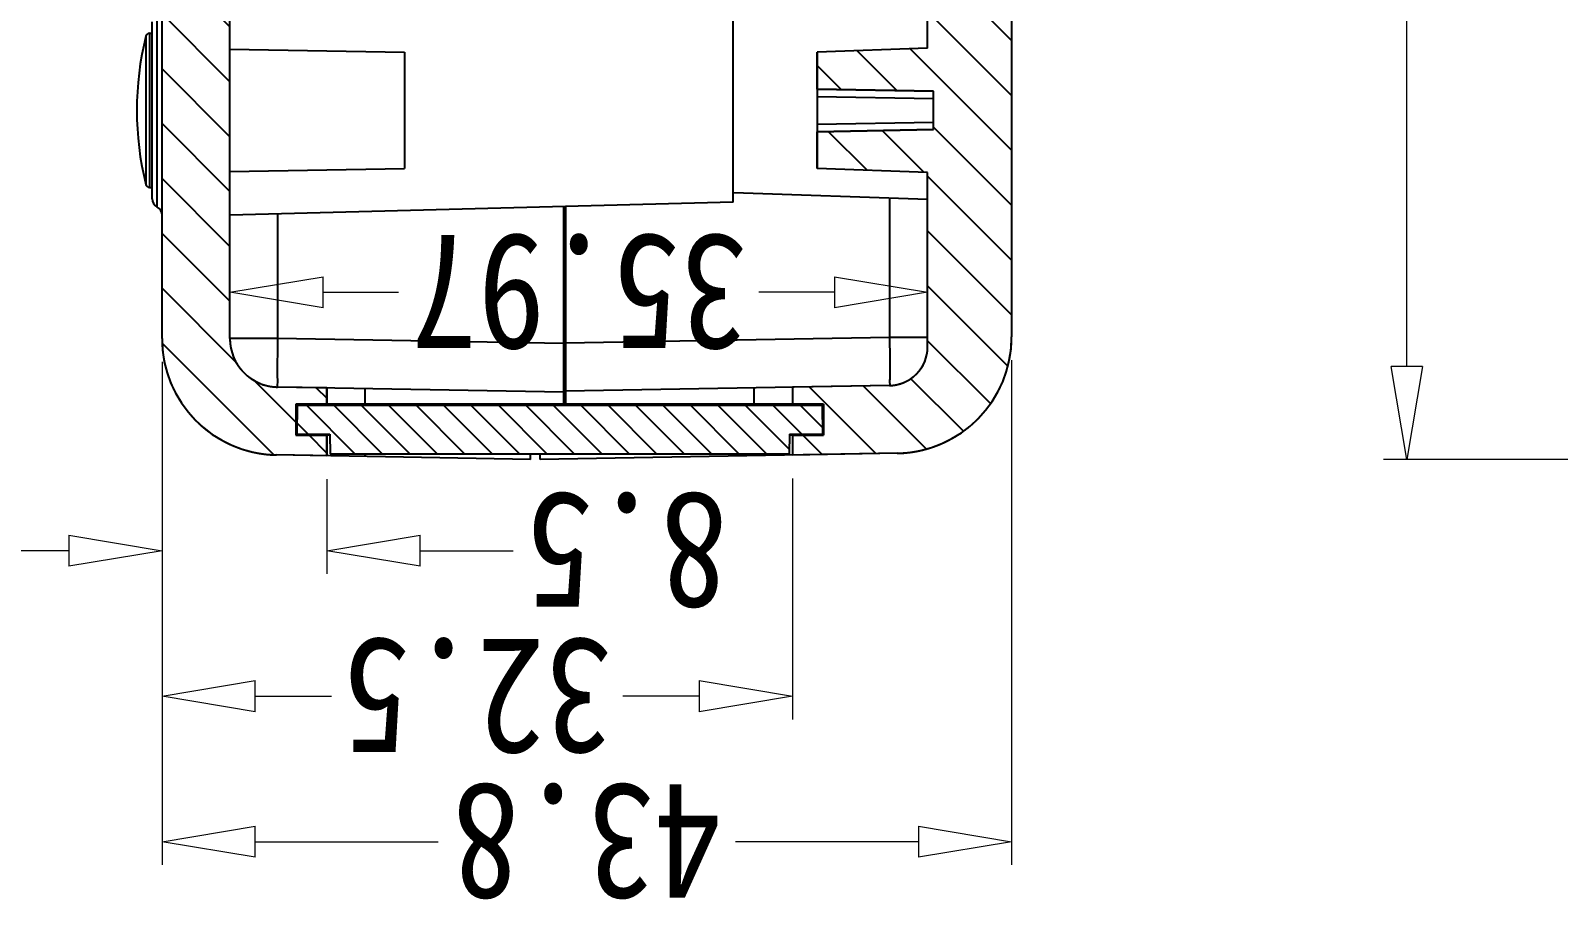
# Model space of a CAD drawing. Header units: millimetres. Extents: x 1786 to 2940, y -3417 to -1928.
# Drawn here: x 2722.2 to 2800.9, y -3320 to -3275.2 of the extents above; entities that cross this region are included whole.
import ezdxf

# ---------------------------------------------------------------- set-up
doc = ezdxf.new("R2010")
doc.units = ezdxf.units.MM
doc.layers.add('dim', color=3, linetype='Continuous', lineweight=9)
doc.styles.add('FFS', font='', dxfattribs={"width": 0.85})
doc.styles.get('FFS').set_extended_font_data('FangSong_GB2312')
doc.dimstyles.new('YanXiu', dxfattribs={"dimtxt": 2.5, "dimasz": 2.2, "dimexe": 1, "dimexo": 0.6, "dimgap": 0.66, "dimtad": 0, "dimzin": 9, "dimdsep": 46, "dimtxsty": 'FFS', "dimblk": 'CLOSEDBLANK', "dimcen": 0, "dimclrd": 256, "dimclre": 131, "dimclrt": 42, "dimazin": 2, "dimtfac": 1, "dimtofl": 0, "dimtmove": 0, "dimatfit": 3, "dimldrblk": 'CLOSEDBLANK', "dimfxl": 1, "dimlwd": 5, "dimlwe": 5, "dimarcsym": 0})

# ---------------------------------------------------------------- blocks, each defined once
blk = doc.blocks.new('_ClosedBlank')
at = {"color": 0, "linetype": 'ByBlock', "lineweight": -2}
for p, q in [((-1, 0.167), (0, 0)), ((-1, 0.167), (-1, -0.167)), ((0, 0), (-1, -0.167))]:
    blk.add_line(p, q, dxfattribs=at)
blk = doc.blocks.new('*D17')
at = {"layer": 'Defpoints', "color": 0, "transparency": 16777216}
for p in [(-50.276, 232.852), (-50.276, 230.866), (-86.247, 230.067)]:
    blk.add_point(p, dxfattribs=at)
at = {"layer": 'dim', "color": 131, "lineweight": 5, "transparency": 16777216}
for p, q in [((-86.247, 231.266), (-86.247, 234.051)), ((-50.276, 232.065), (-50.276, 234.051))]:
    blk.add_line(p, q, dxfattribs=at)
at = {"layer": 'dim', "lineweight": 5, "transparency": 16777216}
for p, q in [((-81.447, 232.852), (-77.552, 232.852)), ((-55.076, 232.852), (-58.971, 232.852))]:
    blk.add_line(p, q, dxfattribs=at)
at = {"layer": 'dim', "lineweight": 5, "transparency": 16777216, "xscale": 4.800000000000001, "yscale": 4.800000000000001, "zscale": 4.800000000000001, "rotation": 180}
blk.add_blockref('_ClosedBlank', (-86.247, 232.852), dxfattribs=at)
at = {"layer": 'dim', "lineweight": 5, "transparency": 16777216, "xscale": 4.800000000000001, "yscale": 4.800000000000001, "zscale": 4.800000000000001}
blk.add_blockref('_ClosedBlank', (-50.276, 232.852), dxfattribs=at)
at = {"layer": 'dim', "color": 42, "transparency": 16777216, "insert": (-68.262, 232.852), "char_height": 6, "attachment_point": 5, "style": 'FFS'}
blk.add_mtext('35.97', dxfattribs=at)
blk = doc.blocks.new('*D20')
at = {"layer": 'Defpoints', "color": 0, "transparency": 16777216}
for p in [(-90.576, 261.172), (-90.576, 235.152), (-46.776, 235.236)]:
    blk.add_point(p, dxfattribs=at)
at = {"layer": 'dim', "color": 131, "lineweight": 5, "transparency": 16777216}
for p, q in [((-90.576, 236.352), (-90.576, 262.371)), ((-46.776, 236.435), (-46.776, 262.371))]:
    blk.add_line(p, q, dxfattribs=at)
at = {"layer": 'dim', "lineweight": 5, "transparency": 16777216}
for p, q in [((-85.776, 261.172), (-76.34, 261.172)), ((-51.576, 261.172), (-61.012, 261.172))]:
    blk.add_line(p, q, dxfattribs=at)
at = {"layer": 'dim', "lineweight": 5, "transparency": 16777216, "xscale": 4.800000000000001, "yscale": 4.800000000000001, "zscale": 4.800000000000001, "rotation": 180}
blk.add_blockref('_ClosedBlank', (-90.576, 261.172), dxfattribs=at)
at = {"layer": 'dim', "lineweight": 5, "transparency": 16777216, "xscale": 4.800000000000001, "yscale": 4.800000000000001, "zscale": 4.800000000000001}
blk.add_blockref('_ClosedBlank', (-46.776, 261.172), dxfattribs=at)
at = {"layer": 'dim', "color": 42, "transparency": 16777216, "insert": (-68.676, 261.172), "char_height": 6, "attachment_point": 5, "style": 'FFS'}
blk.add_mtext('43.8', dxfattribs=at)
blk = doc.blocks.new('*D21')
at = {"layer": 'Defpoints', "color": 0, "transparency": 16777216}
for p in [(-79.276, 253.672), (-79.276, 241.246), (-46.776, 235.236)]:
    blk.add_point(p, dxfattribs=at)
at = {"layer": 'dim', "color": 131, "lineweight": 5, "transparency": 16777216}
for p, q in [((-79.276, 242.445), (-79.276, 254.871)), ((-46.776, 236.435), (-46.776, 254.871))]:
    blk.add_line(p, q, dxfattribs=at)
at = {"layer": 'dim', "lineweight": 5, "transparency": 16777216}
for p, q in [((-74.476, 253.672), (-70.539, 253.672)), ((-51.576, 253.672), (-55.514, 253.672))]:
    blk.add_line(p, q, dxfattribs=at)
at = {"layer": 'dim', "lineweight": 5, "transparency": 16777216, "xscale": 4.800000000000001, "yscale": 4.800000000000001, "zscale": 4.800000000000001, "rotation": 180}
blk.add_blockref('_ClosedBlank', (-79.276, 253.672), dxfattribs=at)
at = {"layer": 'dim', "lineweight": 5, "transparency": 16777216, "xscale": 4.800000000000001, "yscale": 4.800000000000001, "zscale": 4.800000000000001}
blk.add_blockref('_ClosedBlank', (-46.776, 253.672), dxfattribs=at)
at = {"layer": 'dim', "color": 42, "transparency": 16777216, "insert": (-63.026, 253.672), "char_height": 6, "attachment_point": 5, "style": 'FFS'}
blk.add_mtext('32.5', dxfattribs=at)
blk = doc.blocks.new('*D22')
at = {"layer": 'Defpoints', "color": 0, "transparency": 16777216}
for p in [(-55.276, 246.172), (-55.276, 241.281), (-46.776, 235.236)]:
    blk.add_point(p, dxfattribs=at)
at = {"layer": 'dim', "color": 131, "lineweight": 5, "transparency": 16777216}
for p, q in [((-55.276, 242.48), (-55.276, 247.371)), ((-46.776, 236.435), (-46.776, 247.371))]:
    blk.add_line(p, q, dxfattribs=at)
at = {"layer": 'dim', "lineweight": 5, "transparency": 16777216}
for p, q in [((-60.076, 246.172), (-64.876, 246.172)), ((-41.976, 246.172), (-37.176, 246.172))]:
    blk.add_line(p, q, dxfattribs=at)
at = {"layer": 'dim', "lineweight": 5, "transparency": 16777216, "xscale": 4.800000000000001, "yscale": 4.800000000000001, "zscale": 4.800000000000001}
blk.add_blockref('_ClosedBlank', (-55.276, 246.172), dxfattribs=at)
at = {"layer": 'dim', "lineweight": 5, "transparency": 16777216, "xscale": 4.800000000000001, "yscale": 4.800000000000001, "zscale": 4.800000000000001, "rotation": 180}
blk.add_blockref('_ClosedBlank', (-46.776, 246.172), dxfattribs=at)
at = {"layer": 'dim', "color": 42, "transparency": 16777216, "insert": (-70.735, 246.172), "char_height": 6, "attachment_point": 5, "style": 'FFS'}
blk.add_mtext('8.5', dxfattribs=at)
blk = doc.blocks.new('*D57')
at = {"layer": 'Defpoints', "color": 0, "transparency": 16777216}
for p in [(-126.944, 241.473), (-172.945, 31.473, 0), (-110.95, 31.473)]:
    blk.add_point(p, dxfattribs=at)
at = {"layer": 'dim', "color": 131, "lineweight": 5, "transparency": 16777216}
for p, q in [((-125.744, 241.473), (-109.751, 241.473)), ((-171.745, 31.473), (-109.751, 31.473))]:
    blk.add_line(p, q, dxfattribs=at)
at = {"layer": 'dim', "lineweight": 5, "transparency": 16777216}
for p, q in [((-110.95, 236.673), (-110.95, 142.483)), ((-110.95, 36.273), (-110.95, 130.463))]:
    blk.add_line(p, q, dxfattribs=at)
at = {"layer": 'dim', "lineweight": 5, "transparency": 16777216, "xscale": 4.800000000000001, "yscale": 4.800000000000001, "zscale": 4.800000000000001}
for p, rotation in [((-110.95, 241.473), 90), ((-110.95, 31.473), 270)]:
    blk.add_blockref('_ClosedBlank', p, dxfattribs=dict(at, rotation=rotation))
at = {"layer": 'dim', "color": 42, "transparency": 16777216, "insert": (-110.95, 136.473), "char_height": 6, "attachment_point": 5, "rotation": 90, "style": 'FFS'}
blk.add_mtext('210', dxfattribs=at)
blk = doc.blocks.new('u231')
at = {"linetype": 'Continuous'}
h = blk.add_hatch(dxfattribs=at)
h.set_pattern_fill('DEFAULT__11', color=2, scale=2, angle=135, style=0, pattern_type=0)
h.set_pattern_definition([(135, (-647.4967, -173.1769), (-1.4142136, -1.4142136), [])])
edge = h.paths.add_edge_path()
edge.add_line((-89.538, 42.098), (-89.538, 71.575))
edge.add_line((-86.247, 71.575), (-89.538, 71.575))
edge.add_line((-86.247, 63.672), (-86.247, 71.575))
edge.add_line((-86.247, 63.672), (-80.547, 63.473))
edge.add_line((-80.547, 61.573), (-80.547, 63.473))
edge.add_line((-86.547, 61.468), (-80.547, 61.573))
edge.add_line((-86.547, 59.477), (-86.547, 61.468))
edge.add_line((-86.547, 59.477), (-80.547, 59.373))
edge.add_line((-80.547, 57.473), (-80.547, 59.373))
edge.add_line((-86.247, 57.274), (-80.547, 57.473))
edge.add_line((-86.247, 54.072), (-86.247, 57.274))
edge.add_line((-86.247, 54.072), (-76.247, 53.723))
edge.add_line((-76.247, 52.223), (-76.247, 53.723))
edge.add_line((-76.247, 52.223), (-86.247, 52.223))
edge.add_line((-86.247, 46.723), (-86.247, 52.223))
edge.add_line((-76.247, 46.723), (-86.247, 46.723))
edge.add_line((-76.247, 45.223), (-76.247, 46.723))
edge.add_line((-86.247, 44.873), (-76.247, 45.223))
edge.add_line((-86.247, 41.665), (-86.247, 44.873))
edge.add_spline(control_points=[(-84.282, 39.619), (-84.433, 39.622), (-84.725, 39.661), (-85.147, 39.819), (-85.522, 40.067), (-85.834, 40.393), (-86.069, 40.781), (-86.214, 41.213), (-86.247, 41.511), (-86.247, 41.665)], knot_values=[0, 0, 0, 0, 0.142857, 0.285714, 0.428571, 0.571429, 0.714286, 0.857143, 1, 1, 1, 1], degree=3, periodic=0)
edge.add_line((-84.282, 39.619), (-67.576, 39.321))
edge.add_line((-67.576, 37.579), (-67.576, 39.321))
edge.add_line((-66.276, 37.509), (-67.576, 37.579))
edge.add_line((-66.276, 35.72), (-66.276, 37.509))
edge.add_line((-83.697, 36.031), (-66.276, 35.72))
edge.add_spline(control_points=[(-89.538, 42.098), (-89.538, 41.702), (-89.464, 40.927), (-89.137, 39.795), (-88.603, 38.753), (-87.881, 37.832), (-86.993, 37.067), (-85.972, 36.491), (-84.853, 36.128), (-84.088, 36.038), (-83.697, 36.031)], knot_values=[0, 0, 0, 0, 0.125, 0.25, 0.375, 0.5, 0.625, 0.75, 0.875, 1, 1, 1, 1], degree=3, periodic=0)
edge = h.paths.add_edge_path()
edge.add_line((-89.538, 71.575), (-89.586, 71.575))
edge.add_line((-89.586, 71.575), (-88.588, 71.575))
edge.add_line((-86.247, 71.575), (-88.588, 71.575))
edge.add_line((-86.247, 71.575), (-89.538, 71.575))
edge = h.paths.add_edge_path()
edge.add_line((-90.576, 134.542), (-90.576, 139.222))
edge.add_line((-90.576, 139.222), (-89.276, 139.973))
edge.add_spline(control_points=[(-89.276, 141.299), (-88.669, 140.979), (-88.669, 140.293), (-89.276, 139.973)], knot_values=[0, 0, 0, 0, 1, 1, 1, 1], weights=[1, 0.644444, 0.644444, 1], degree=3, periodic=0)
edge.add_line((-89.276, 141.299), (-89.276, 145.873))
edge.add_line((-89.276, 145.873), (-86.247, 147.873))
edge.add_line((-86.247, 147.873), (-86.247, 141.672))
edge.add_line((-86.247, 141.672), (-80.547, 141.473))
edge.add_line((-80.547, 141.473), (-80.547, 139.573))
edge.add_line((-86.547, 139.468), (-80.547, 139.573))
edge.add_line((-86.547, 139.468), (-86.547, 137.477))
edge.add_line((-86.547, 137.477), (-80.547, 137.373))
edge.add_line((-80.547, 137.373), (-80.547, 135.473))
edge.add_line((-86.247, 135.274), (-80.547, 135.473))
edge.add_line((-86.247, 135.274), (-86.247, 71.575))
edge.add_line((-86.247, 71.575), (-88.588, 71.575))
edge.add_line((-88.588, 134.473), (-88.588, 71.575))
edge.add_line((-90.576, 134.542), (-88.588, 134.473))
edge = h.paths.add_edge_path()
edge.add_line((-90.576, 217.723), (-90.576, 235.152))
edge.add_spline(control_points=[(-84.681, 241.151), (-88.147, 241.091), (-90.576, 238.619), (-90.576, 235.152)], knot_values=[0, 0, 0, 0, 1, 1, 1, 1], weights=[1, 0.808834, 0.808834, 1], degree=3, periodic=0)
edge.add_line((-84.681, 241.151), (-79.276, 241.246))
edge.add_line((-79.276, 240.223), (-79.276, 241.246))
edge.add_line((-79.276, 240.223), (-80.876, 240.223))
edge.add_line((-80.876, 238.623), (-80.876, 240.223))
edge.add_line((-79.276, 238.623), (-80.876, 238.623))
edge.add_line((-79.276, 237.745), (-79.276, 238.623))
edge.add_line((-84.282, 237.658), (-79.276, 237.745))
edge.add_spline(control_points=[(-84.282, 237.658), (-85.437, 237.638), (-86.247, 236.814), (-86.247, 235.658)], knot_values=[0, 0, 0, 0, 1, 1, 1, 1], weights=[1, 0.808834, 0.808834, 1], degree=3, periodic=0)
edge.add_line((-86.247, 235.658), (-86.247, 226.672))
edge.add_line((-86.247, 226.672), (-80.547, 226.473))
edge.add_line((-80.547, 226.473), (-80.547, 224.573))
edge.add_line((-86.547, 224.468), (-80.547, 224.573))
edge.add_line((-86.547, 224.468), (-86.547, 222.477))
edge.add_line((-86.547, 222.477), (-80.547, 222.373))
edge.add_line((-80.547, 222.373), (-80.547, 220.473))
edge.add_line((-86.247, 220.274), (-80.547, 220.473))
edge.add_line((-86.247, 220.274), (-86.247, 209.072))
edge.add_line((-89.276, 211.073), (-86.247, 209.072))
edge.add_line((-89.276, 211.073), (-89.276, 215.646))
edge.add_spline(control_points=[(-89.276, 216.973), (-88.669, 216.652), (-88.669, 215.966), (-89.276, 215.646)], knot_values=[0, 0, 0, 0, 1, 1, 1, 1], weights=[1, 0.644444, 0.644444, 1], degree=3, periodic=0)
edge.add_line((-89.276, 216.973), (-90.576, 217.723))
h = blk.add_hatch(dxfattribs=at)
h.set_pattern_fill('DEFAULT__8', color=2, angle=-45, style=0, pattern_type=0)
h.set_pattern_definition([(315, (-645.3753, -171.0555), (0.7071068, 0.7071068), [])])
edge = h.paths.add_edge_path()
edge.add_line((-53.726, 240.173), (-55.426, 240.173))
edge.add_line((-53.752, 238.673), (-53.726, 240.173))
edge.add_line((-53.752, 238.673), (-80.8, 238.673))
edge.add_line((-80.8, 238.673), (-80.826, 240.173))
edge.add_line((-79.126, 240.173), (-80.826, 240.173))
edge.add_line((-79.126, 240.173), (-79.109, 241.173))
edge.add_line((-55.444, 241.173), (-79.109, 241.173))
edge.add_line((-55.426, 240.173), (-55.444, 241.173))
h = blk.add_hatch(dxfattribs=at)
h.set_pattern_fill('DEFAULT__10', color=2, scale=2, angle=-45, style=0, pattern_type=0)
h.set_pattern_definition([(315, (-644.6682, -170.3484), (1.4142136, 1.4142136), [])])
edge = h.paths.add_edge_path()
edge.add_line((-66.276, 36.231), (-66.276, 37.56))
edge.add_line((-67.476, 37.624), (-66.276, 37.56))
edge.add_line((-67.476, 37.624), (-67.476, 39.277))
edge.add_line((-52.733, 39.54), (-67.476, 39.277))
edge.add_spline(control_points=[(-50.276, 42.097), (-50.276, 41.905), (-50.317, 41.534), (-50.496, 40.997), (-50.787, 40.513), (-51.176, 40.104), (-51.647, 39.791), (-52.176, 39.592), (-52.543, 39.543), (-52.733, 39.54)], knot_values=[0, 0, 0, 0, 0.142857, 0.285714, 0.428571, 0.571429, 0.714286, 0.857143, 1, 1, 1, 1], degree=3, periodic=0)
edge.add_line((-50.276, 42.097), (-50.276, 44.064))
edge.add_line((-76.226, 44.744), (-50.276, 44.064))
edge.add_line((-76.226, 44.744), (-76.226, 47.723))
edge.add_line((-76.226, 47.723), (-60.776, 47.588))
edge.add_line((-60.776, 46.7), (-60.776, 47.588))
edge.add_line((-60.776, 46.7), (-47.776, 46.473))
edge.add_line((-47.776, 45.469), (-47.776, 46.473))
edge.add_line((-47.776, 45.469), (-46.276, 45.443))
edge.add_line((-46.276, 44.919), (-46.276, 45.443))
edge.add_spline(control_points=[(-46.526, 44.486), (-46.368, 44.578), (-46.276, 44.736), (-46.276, 44.919)], knot_values=[0, 0, 0, 0, 1, 1, 1, 1], weights=[1, 0.910684, 0.910684, 1], degree=3, periodic=0)
edge.add_spline(control_points=[(-46.526, 44.486), (-46.685, 44.395), (-46.776, 44.236), (-46.776, 44.053)], knot_values=[0, 0, 0, 0, 1, 1, 1, 1], weights=[1, 0.910684, 0.910684, 1], degree=3, periodic=0)
edge.add_line((-46.776, 42.097), (-46.776, 44.053))
edge.add_spline(control_points=[(-52.672, 35.963), (-52.277, 35.97), (-51.505, 36.062), (-50.377, 36.43), (-49.35, 37.013), (-48.454, 37.785), (-47.725, 38.715), (-47.184, 39.768), (-46.851, 40.912), (-46.776, 41.696), (-46.776, 42.097)], knot_values=[0, 0, 0, 0, 0.125, 0.25, 0.375, 0.5, 0.625, 0.75, 0.875, 1, 1, 1, 1], degree=3, periodic=0)
edge.add_line((-52.672, 35.963), (-65.776, 35.729))
edge.add_line((-65.776, 35.729), (-65.776, 36.204))
edge.add_line((-66.276, 36.231), (-65.776, 36.204))
edge = h.paths.add_edge_path()
edge.add_line((-46.776, 54.892), (-46.776, 71.575))
edge.add_spline(control_points=[(-46.526, 54.459), (-46.685, 54.551), (-46.776, 54.709), (-46.776, 54.892)], knot_values=[0, 0, 0, 0, 1, 1, 1, 1], weights=[1, 0.910684, 0.910684, 1], degree=3, periodic=0)
edge.add_spline(control_points=[(-46.526, 54.459), (-46.368, 54.368), (-46.276, 54.209), (-46.276, 54.026)], knot_values=[0, 0, 0, 0, 1, 1, 1, 1], weights=[1, 0.910684, 0.910684, 1], degree=3, periodic=0)
edge.add_line((-46.276, 53.502), (-46.276, 54.026))
edge.add_line((-47.776, 53.476), (-46.276, 53.502))
edge.add_line((-47.776, 52.473), (-47.776, 53.476))
edge.add_line((-60.776, 52.246), (-47.776, 52.473))
edge.add_line((-60.776, 51.357), (-60.776, 52.246))
edge.add_line((-76.226, 51.223), (-60.776, 51.357))
edge.add_line((-76.226, 51.223), (-76.226, 54.201))
edge.add_line((-76.226, 54.201), (-50.276, 54.881))
edge.add_line((-50.276, 54.881), (-50.276, 71.575))
edge.add_line((-46.776, 71.575), (-50.276, 71.575))
edge = h.paths.add_edge_path()
edge.add_line((-46.776, 71.575), (-50.276, 71.575))
edge.add_line((-46.776, 71.575), (-50.276, 71.575))
edge = h.paths.add_edge_path()
edge.add_line((-46.776, 235.236), (-46.776, 198.686))
edge.add_line((-53.276, 198.573), (-46.776, 198.686))
edge.add_line((-53.276, 198.573), (-53.276, 171.508))
edge.add_line((-53.276, 171.508), (-51.276, 171.473))
edge.add_line((-51.276, 171.473), (-51.276, 169.973))
edge.add_line((-57.276, 169.973), (-51.276, 169.973))
edge.add_line((-57.276, 169.973), (-57.276, 164.973))
edge.add_line((-57.276, 164.973), (-51.276, 164.973))
edge.add_line((-51.276, 164.973), (-51.276, 163.823))
edge.add_spline(control_points=[(-51.276, 163.823), (-51.705, 163.823), (-52.115, 163.695), (-52.468, 163.452)], knot_values=[0, 0, 0, 0, 1, 1, 1, 1], weights=[1, 0.969892, 0.969892, 1], degree=3, periodic=0)
edge.add_line((-53.276, 163.438), (-52.468, 163.452))
edge.add_line((-53.276, 163.438), (-53.276, 159.638))
edge.add_line((-53.776, 159.638), (-53.276, 159.638))
edge.add_line((-53.776, 159.638), (-53.776, 156.473))
edge.add_line((-53.776, 156.473), (-53.276, 156.473))
edge.add_line((-53.276, 156.473), (-53.276, 146.532))
edge.add_line((-48.313, 146.446), (-53.276, 146.532))
edge.add_spline(control_points=[(-48.313, 146.446), (-48.095, 146.442), (-47.949, 146.278), (-47.971, 146.06)], knot_values=[0, 0, 0, 0, 1, 1, 1, 1], weights=[1, 0.784661, 0.784661, 1], degree=3, periodic=0)
edge.add_spline(control_points=[(-47.427, 134.266), (-48.188, 138.156), (-48.371, 142.116), (-47.971, 146.06)], knot_values=[0, 0, 0, 0, 1, 1, 1, 1], weights=[1, 0.992806, 0.992806, 1], degree=3, periodic=0)
edge.add_spline(control_points=[(-47.427, 134.266), (-47.065, 132.413), (-47.054, 130.526), (-47.396, 128.669)], knot_values=[0, 0, 0, 0, 1, 1, 1, 1], weights=[1, 0.988296, 0.988296, 1], degree=3, periodic=0)
edge.add_spline(control_points=[(-47.385, 114.009), (-48.288, 118.868), (-48.291, 123.809), (-47.396, 128.669)], knot_values=[0, 0, 0, 0, 1, 1, 1, 1], weights=[1, 0.988878, 0.988878, 1], degree=3, periodic=0)
edge.add_spline(control_points=[(-47.385, 114.009), (-47.047, 112.192), (-47.048, 110.344), (-47.386, 108.527)], knot_values=[0, 0, 0, 0, 1, 1, 1, 1], weights=[1, 0.988772, 0.988772, 1], degree=3, periodic=0)
edge.add_spline(control_points=[(-47.939, 97.973), (-48.219, 101.505), (-48.034, 105.043), (-47.386, 108.527)], knot_values=[0, 0, 0, 0, 1, 1, 1, 1], weights=[1, 0.994244, 0.994244, 1], degree=3, periodic=0)
edge.add_spline(control_points=[(-48.047, 97.692), (-47.969, 97.766), (-47.931, 97.866), (-47.939, 97.973)], knot_values=[0, 0, 0, 0, 1, 1, 1, 1], weights=[1, 0.934846, 0.934846, 1], degree=3, periodic=0)
edge.add_spline(control_points=[(-51.754, 89.967), (-51.509, 92.944), (-50.216, 95.637), (-48.047, 97.692)], knot_values=[0, 0, 0, 0, 1, 1, 1, 1], weights=[1, 0.956068, 0.956068, 1], degree=3, periodic=0)
edge.add_spline(control_points=[(-52.097, 89.646), (-51.908, 89.649), (-51.77, 89.778), (-51.754, 89.967)], knot_values=[0, 0, 0, 0, 1, 1, 1, 1], weights=[1, 0.827667, 0.827667, 1], degree=3, periodic=0)
edge.add_line((-52.097, 89.646), (-53.276, 89.625))
edge.add_line((-53.276, 89.625), (-53.276, 79.075))
edge.add_line((-53.276, 79.075), (-46.776, 78.961))
edge.add_line((-46.776, 78.961), (-46.776, 71.575))
edge.add_line((-46.776, 71.575), (-50.276, 71.575))
edge.add_line((-50.276, 75.917), (-50.276, 71.575))
edge.add_line((-50.276, 75.917), (-56.276, 75.917))
edge.add_line((-56.276, 75.917), (-56.276, 91.591))
edge.add_spline(control_points=[(-56.276, 91.591), (-56.276, 92.168), (-55.871, 92.58), (-55.294, 92.59)], knot_values=[0, 0, 0, 0, 1, 1, 1, 1], weights=[1, 0.808834, 0.808834, 1], degree=3, periodic=0)
edge.add_line((-55.098, 92.594), (-55.294, 92.59))
edge.add_spline(control_points=[(-54.158, 93.305), (-54.288, 92.874), (-54.647, 92.602), (-55.098, 92.594)], knot_values=[0, 0, 0, 0, 1, 1, 1, 1], weights=[1, 0.871858, 0.871858, 1], degree=3, periodic=0)
edge.add_spline(control_points=[(-54.158, 93.305), (-53.565, 95.273), (-52.586, 97.079), (-51.262, 98.65)], knot_values=[0, 0, 0, 0, 1, 1, 1, 1], weights=[1, 0.986169, 0.986169, 1], degree=3, periodic=0)
edge.add_spline(control_points=[(-51.027, 99.337), (-51.016, 99.084), (-51.098, 98.844), (-51.262, 98.65)], knot_values=[0, 0, 0, 0, 1, 1, 1, 1], weights=[1, 0.95456, 0.95456, 1], degree=3, periodic=0)
edge.add_spline(control_points=[(-51.027, 99.337), (-51.164, 102.602), (-50.933, 105.862), (-50.335, 109.075)], knot_values=[0, 0, 0, 0, 1, 1, 1, 1], weights=[1, 0.995749, 0.995749, 1], degree=3, periodic=0)
edge.add_spline(control_points=[(-50.335, 113.462), (-50.065, 112.008), (-50.065, 110.529), (-50.335, 109.075)], knot_values=[0, 0, 0, 0, 1, 1, 1, 1], weights=[1, 0.988772, 0.988772, 1], degree=3, periodic=0)
edge.add_spline(control_points=[(-50.335, 113.462), (-51.304, 118.682), (-51.308, 123.991), (-50.347, 129.213)], knot_values=[0, 0, 0, 0, 1, 1, 1, 1], weights=[1, 0.988878, 0.988878, 1], degree=3, periodic=0)
edge.add_spline(control_points=[(-50.371, 133.69), (-50.081, 132.208), (-50.073, 130.698), (-50.347, 129.213)], knot_values=[0, 0, 0, 0, 1, 1, 1, 1], weights=[1, 0.988296, 0.988296, 1], degree=3, periodic=0)
edge.add_spline(control_points=[(-50.371, 133.69), (-50.939, 136.594), (-51.208, 139.542), (-51.173, 142.501)], knot_values=[0, 0, 0, 0, 1, 1, 1, 1], weights=[1, 0.996511, 0.996511, 1], degree=3, periodic=0)
edge.add_spline(control_points=[(-52.156, 143.512), (-51.573, 143.502), (-51.167, 143.084), (-51.173, 142.501)], knot_values=[0, 0, 0, 0, 1, 1, 1, 1], weights=[1, 0.806127, 0.806127, 1], degree=3, periodic=0)
edge.add_line((-52.156, 143.512), (-55.294, 143.567))
edge.add_spline(control_points=[(-56.276, 144.567), (-56.276, 143.989), (-55.871, 143.577), (-55.294, 143.567)], knot_values=[0, 0, 0, 0, 1, 1, 1, 1], weights=[1, 0.808834, 0.808834, 1], degree=3, periodic=0)
edge.add_line((-56.276, 144.567), (-56.276, 163.473))
edge.add_line((-56.276, 163.473), (-58.776, 163.473))
edge.add_line((-58.776, 171.473), (-58.776, 163.473))
edge.add_line((-56.276, 171.473), (-58.776, 171.473))
edge.add_line((-56.276, 171.473), (-56.276, 201.73))
edge.add_line((-50.276, 201.73), (-56.276, 201.73))
edge.add_line((-50.276, 235.236), (-50.276, 201.73))
edge.add_spline(control_points=[(-50.276, 235.236), (-50.276, 236.68), (-51.289, 237.71), (-52.733, 237.736)], knot_values=[0, 0, 0, 0, 1, 1, 1, 1], weights=[1, 0.808834, 0.808834, 1], degree=3, periodic=0)
edge.add_line((-55.276, 237.78), (-52.733, 237.736))
edge.add_line((-55.276, 237.78), (-55.276, 238.623))
edge.add_line((-53.676, 238.623), (-55.276, 238.623))
edge.add_line((-53.676, 238.623), (-53.676, 240.223))
edge.add_line((-53.676, 240.223), (-55.276, 240.223))
edge.add_line((-55.276, 240.223), (-55.276, 241.281))
edge.add_line((-55.276, 241.281), (-52.672, 241.235))
edge.add_spline(control_points=[(-46.776, 235.236), (-46.776, 238.702), (-49.206, 241.175), (-52.672, 241.235)], knot_values=[0, 0, 0, 0, 1, 1, 1, 1], weights=[1, 0.808834, 0.808834, 1], degree=3, periodic=0)
at = {"color": 7, "linetype": 'Continuous'}
for p, q in [((-84.681, 241.151), (-66.276, 241.473)), ((-84.681, 241.151), (-79.276, 241.246)), ((-79.276, 240.223), (-79.276, 241.246)), ((-79.276, 240.223), (-79.276, 241.246)), ((-79.126, 240.173), (-79.109, 241.173)), ((-79.126, 240.173), (-79.109, 241.173)), ((-55.444, 241.173), (-79.109, 241.173)), ((-55.444, 241.173), (-79.109, 241.173)), ((-77.311, 241.28), (-77.311, 241.173)), ((-66.276, 241.473), (-66.276, 241.173)), ((-65.776, 241.464), (-52.672, 241.235)), ((-65.776, 241.464), (-65.776, 241.173)), ((-57.241, 241.315), (-57.241, 241.173)), ((-55.426, 240.173), (-55.444, 241.173)), ((-55.426, 240.173), (-55.444, 241.173)), ((-55.276, 241.281), (-52.672, 241.235)), ((-55.276, 240.223), (-55.276, 241.281)), ((-55.276, 241.281), (-55.276, 240.223)), ((-80.876, 240.223), (-79.126, 240.223)), ((-80.876, 238.623), (-80.876, 240.223)), ((-79.276, 240.223), (-80.876, 240.223)), ((-80.876, 238.623), (-80.876, 240.223)), ((-79.126, 240.173), (-80.826, 240.173)), ((-80.8, 238.673), (-80.826, 240.173)), ((-79.126, 240.173), (-80.826, 240.173)), ((-80.8, 238.673), (-80.826, 240.173)), ((-55.427, 240.223), (-53.676, 240.223)), ((-53.726, 240.173), (-55.426, 240.173)), ((-53.726, 240.173), (-55.426, 240.173)), ((-53.676, 240.223), (-55.276, 240.223)), ((-53.752, 238.673), (-53.726, 240.173)), ((-53.752, 238.673), (-53.726, 240.173)), ((-53.676, 238.623), (-53.676, 240.223)), ((-53.676, 238.623), (-53.676, 240.223)), ((-53.752, 238.673), (-80.8, 238.673)), ((-53.752, 238.673), (-80.8, 238.673)), ((-77.929, 238.673), (-77.929, 238.623)), ((-67.576, 228.428), (-67.576, 238.673)), ((-67.476, 228.431), (-67.476, 238.673)), ((-66.276, 238.673), (-66.276, 238.623)), ((-56.624, 238.673), (-56.624, 238.623)), ((-84.282, 237.658), (-67.576, 237.949)), ((-80.876, 238.623), (-67.576, 238.623)), ((-79.276, 238.623), (-80.876, 238.623)), ((-79.276, 237.745), (-79.276, 238.623)), ((-79.276, 237.745), (-79.276, 238.623)), ((-77.311, 238.623), (-77.311, 237.779)), ((-67.476, 238.623), (-53.676, 238.623)), ((-67.476, 237.993), (-52.733, 237.736)), ((-57.241, 238.623), (-57.241, 237.814)), ((-53.676, 238.623), (-55.276, 238.623)), ((-55.276, 237.78), (-55.276, 238.623)), ((-55.276, 238.623), (-55.276, 237.78)), ((-84.282, 237.658), (-79.276, 237.745)), ((-55.276, 237.78), (-52.733, 237.736)), ((-86.247, 235.658), (-86.247, 226.672)), ((-86.247, 235.658), (-86.247, 226.672)), ((-90.576, 217.723), (-90.576, 235.152)), ((-90.576, 217.723), (-90.576, 235.152)), ((-84.282, 235.158), (-86.247, 235.158)), ((-67.576, 235.45), (-84.282, 235.158)), ((-84.282, 228.003), (-84.282, 235.158)), ((-67.476, 235.472), (-67.576, 235.472)), ((-67.476, 235.493), (-52.733, 235.236)), ((-52.733, 235.236), (-50.276, 235.236)), ((-52.733, 228.817), (-52.733, 235.236)), ((-50.276, 235.236), (-50.276, 201.73)), ((-50.276, 235.236), (-50.276, 201.73)), ((-46.776, 235.236), (-46.776, 198.686)), ((-46.776, 235.236), (-46.776, 198.027)), ((-76.226, 228.201), (-50.276, 228.881)), ((-46.526, 228.459), (-46.526, 218.486)), ((-86.247, 228.072), (-76.247, 227.723)), ((-76.226, 228.201), (-76.226, 218.744)), ((-46.276, 228.026), (-46.276, 218.919)), ((-46.13, 227.444), (-46.276, 227.446)), ((-46.13, 219.501), (-46.13, 227.444)), ((-45.939, 219.654), (-45.939, 227.292)), ((-86.247, 226.672), (-80.547, 226.473)), ((-86.247, 226.672), (-80.547, 226.473)), ((-80.547, 226.473), (-80.547, 224.573)), ((-80.547, 220.473), (-80.547, 226.473)), ((-50.276, 226.63), (-59.276, 226.473)), ((-59.276, 220.473), (-59.276, 226.473)), ((-80.547, 224.573), (-86.547, 224.468)), ((-86.547, 224.468), (-80.547, 224.573)), ((-86.547, 224.468), (-86.547, 222.477)), ((-86.547, 224.468), (-86.547, 222.477)), ((-80.547, 224.18), (-86.547, 224.075)), ((-80.547, 222.765), (-86.547, 222.87)), ((-80.547, 222.373), (-86.547, 222.477)), ((-86.547, 222.477), (-80.547, 222.373)), ((-80.547, 222.373), (-80.547, 220.473)), ((-86.247, 220.274), (-80.547, 220.473)), ((-86.247, 220.274), (-80.547, 220.473)), ((-86.247, 220.274), (-86.247, 209.072)), ((-86.247, 220.274), (-86.247, 141.672)), ((-50.276, 220.316), (-59.276, 220.473)), ((-46.13, 219.501), (-46.276, 219.499))]:
    blk.add_line(p, q, dxfattribs=at)
for centre, radius, start, end in [((-84.576, 235.152), 6, 91, 180), ((-52.776, 235.236), 6, 0, 89), ((-84.247, 235.658), 2, 91, 180), ((-52.776, 235.236), 2.5, 0, 89), ((-46.276, 228.892), 0.5, 180, 240), ((-46.776, 228.026), 0.5, 0, 60), ((-46.133, 227.244), 0.2, 13.81706, 89), ((-61.467, 223.473), 15.991, 346.18294, 13.81706), ((-46.133, 219.701), 0.2, 271, 346.18294)]:
    blk.add_arc(centre, radius, start, end, dxfattribs=at)
for points, start_tangent, end_tangent in [([(-84.681, 241.151), (-84.714, 241.151), (-84.747, 241.15), (-84.78, 241.149), (-84.813, 241.148), (-84.846, 241.146), (-84.879, 241.145), (-84.913, 241.143), (-84.946, 241.141), (-84.979, 241.139), (-85.013, 241.136), (-85.046, 241.134), (-85.08, 241.131), (-85.113, 241.128), (-85.147, 241.125), (-85.181, 241.122), (-85.215, 241.118), (-85.248, 241.114), (-85.282, 241.111), (-85.316, 241.106), (-85.35, 241.102), (-85.384, 241.098), (-85.418, 241.093), (-85.452, 241.088), (-85.487, 241.083), (-85.521, 241.077), (-85.555, 241.072), (-85.589, 241.066), (-85.623, 241.06), (-85.658, 241.054), (-85.692, 241.048), (-85.726, 241.041), (-85.761, 241.034), (-85.795, 241.027), (-85.829, 241.02), (-85.864, 241.012), (-85.898, 241.005), (-85.933, 240.997), (-85.967, 240.989), (-86.002, 240.981), (-86.036, 240.972), (-86.071, 240.963), (-86.105, 240.954), (-86.139, 240.945), (-86.174, 240.936), (-86.208, 240.926), (-86.243, 240.916), (-86.277, 240.906), (-86.312, 240.896), (-86.346, 240.885), (-86.381, 240.874), (-86.415, 240.864), (-86.45, 240.852), (-86.484, 240.841), (-86.518, 240.829), (-86.553, 240.817), (-86.587, 240.805), (-86.621, 240.793), (-86.656, 240.78), (-86.69, 240.768), (-86.724, 240.755), (-86.758, 240.741), (-86.792, 240.728), (-86.827, 240.714), (-86.861, 240.7), (-86.895, 240.686), (-86.929, 240.672), (-86.963, 240.657), (-86.996, 240.643), (-87.03, 240.627), (-87.064, 240.612), (-87.098, 240.597), (-87.131, 240.581), (-87.165, 240.565), (-87.198, 240.549), (-87.232, 240.533), (-87.265, 240.516), (-87.299, 240.499), (-87.332, 240.482), (-87.365, 240.465), (-87.398, 240.447), (-87.431, 240.429), (-87.464, 240.412), (-87.497, 240.393), (-87.53, 240.375), (-87.563, 240.356), (-87.595, 240.337), (-87.628, 240.318), (-87.66, 240.299), (-87.692, 240.28), (-87.725, 240.26), (-87.757, 240.24), (-87.789, 240.22), (-87.821, 240.199), (-87.852, 240.179), (-87.884, 240.158), (-87.916, 240.137), (-87.947, 240.116), (-87.979, 240.094), (-88.01, 240.073), (-88.041, 240.051), (-88.072, 240.029), (-88.103, 240.006), (-88.134, 239.984), (-88.164, 239.961), (-88.195, 239.938), (-88.225, 239.915), (-88.255, 239.892), (-88.285, 239.868), (-88.315, 239.845), (-88.345, 239.821), (-88.375, 239.797), (-88.404, 239.772), (-88.434, 239.748), (-88.463, 239.723), (-88.492, 239.698), (-88.521, 239.673), (-88.55, 239.648), (-88.578, 239.622), (-88.607, 239.597), (-88.635, 239.571), (-88.663, 239.545), (-88.691, 239.519), (-88.719, 239.492), (-88.747, 239.466), (-88.774, 239.439), (-88.802, 239.412), (-88.829, 239.385), (-88.856, 239.358), (-88.883, 239.33), (-88.909, 239.303), (-88.936, 239.275), (-88.962, 239.247), (-88.988, 239.219), (-89.014, 239.191), (-89.04, 239.162), (-89.065, 239.134), (-89.09, 239.105), (-89.116, 239.076), (-89.141, 239.047), (-89.165, 239.018), (-89.19, 238.988), (-89.214, 238.959), (-89.238, 238.929), (-89.262, 238.899), (-89.286, 238.869), (-89.31, 238.839), (-89.333, 238.809), (-89.356, 238.779), (-89.379, 238.748), (-89.402, 238.717), (-89.425, 238.687), (-89.447, 238.656), (-89.469, 238.625), (-89.491, 238.594), (-89.513, 238.562), (-89.534, 238.531), (-89.556, 238.5), (-89.577, 238.468), (-89.598, 238.436), (-89.618, 238.404), (-89.639, 238.372), (-89.659, 238.34), (-89.679, 238.308), (-89.699, 238.276), (-89.719, 238.244), (-89.738, 238.211), (-89.757, 238.178), (-89.776, 238.146), (-89.795, 238.113), (-89.813, 238.08), (-89.832, 238.047), (-89.85, 238.014), (-89.867, 237.981), (-89.885, 237.948), (-89.902, 237.915), (-89.92, 237.881), (-89.937, 237.848), (-89.953, 237.815), (-89.97, 237.781), (-89.986, 237.747), (-90.002, 237.714), (-90.018, 237.68), (-90.033, 237.646), (-90.049, 237.612), (-90.064, 237.578), (-90.079, 237.544), (-90.093, 237.51), (-90.108, 237.476), (-90.122, 237.442), (-90.136, 237.408), (-90.15, 237.374), (-90.163, 237.339), (-90.177, 237.305), (-90.19, 237.271), (-90.203, 237.236), (-90.215, 237.202), (-90.228, 237.168), (-90.24, 237.133), (-90.252, 237.099), (-90.263, 237.064), (-90.275, 237.03), (-90.286, 236.995), (-90.297, 236.96), (-90.308, 236.926), (-90.319, 236.891), (-90.329, 236.857), (-90.339, 236.822), (-90.349, 236.787), (-90.359, 236.753), (-90.368, 236.718), (-90.378, 236.683), (-90.387, 236.649), (-90.395, 236.614), (-90.404, 236.58), (-90.412, 236.545), (-90.421, 236.51), (-90.428, 236.476), (-90.436, 236.441), (-90.444, 236.406), (-90.451, 236.372), (-90.458, 236.337), (-90.465, 236.303), (-90.472, 236.268), (-90.478, 236.234), (-90.484, 236.199), (-90.49, 236.165), (-90.496, 236.13), (-90.502, 236.096), (-90.507, 236.062), (-90.512, 236.027), (-90.517, 235.993), (-90.522, 235.959), (-90.526, 235.925), (-90.531, 235.891), (-90.535, 235.856), (-90.539, 235.822), (-90.542, 235.788), (-90.546, 235.754), (-90.549, 235.72), (-90.552, 235.686), (-90.555, 235.653), (-90.558, 235.619), (-90.561, 235.585), (-90.563, 235.551), (-90.565, 235.518), (-90.567, 235.484), (-90.569, 235.451), (-90.57, 235.417), (-90.572, 235.384), (-90.573, 235.351), (-90.574, 235.317), (-90.575, 235.284), (-90.575, 235.251), (-90.576, 235.218), (-90.576, 235.185), (-90.576, 235.152)], (-0.999848, -0.017452), (0, -1)), ([(-46.776, 235.236), (-46.776, 235.269), (-46.777, 235.302), (-46.777, 235.335), (-46.778, 235.368), (-46.779, 235.401), (-46.78, 235.434), (-46.781, 235.468), (-46.782, 235.501), (-46.784, 235.535), (-46.785, 235.568), (-46.787, 235.602), (-46.79, 235.635), (-46.792, 235.669), (-46.794, 235.703), (-46.797, 235.736), (-46.8, 235.77), (-46.803, 235.804), (-46.807, 235.838), (-46.81, 235.872), (-46.814, 235.906), (-46.818, 235.94), (-46.822, 235.974), (-46.826, 236.008), (-46.831, 236.043), (-46.835, 236.077), (-46.84, 236.111), (-46.846, 236.146), (-46.851, 236.18), (-46.857, 236.214), (-46.862, 236.249), (-46.868, 236.283), (-46.875, 236.318), (-46.881, 236.352), (-46.888, 236.387), (-46.894, 236.421), (-46.902, 236.456), (-46.909, 236.49), (-46.916, 236.525), (-46.924, 236.559), (-46.932, 236.594), (-46.94, 236.629), (-46.948, 236.663), (-46.957, 236.698), (-46.966, 236.733), (-46.975, 236.767), (-46.984, 236.802), (-46.994, 236.837), (-47.003, 236.871), (-47.013, 236.906), (-47.023, 236.94), (-47.034, 236.975), (-47.044, 237.01), (-47.055, 237.044), (-47.066, 237.079), (-47.077, 237.113), (-47.089, 237.148), (-47.101, 237.182), (-47.113, 237.217), (-47.125, 237.251), (-47.137, 237.286), (-47.15, 237.32), (-47.163, 237.355), (-47.176, 237.389), (-47.189, 237.423), (-47.203, 237.457), (-47.216, 237.492), (-47.23, 237.526), (-47.245, 237.56), (-47.259, 237.594), (-47.274, 237.628), (-47.289, 237.662), (-47.304, 237.696), (-47.319, 237.73), (-47.335, 237.764), (-47.35, 237.797), (-47.366, 237.831), (-47.383, 237.865), (-47.399, 237.898), (-47.416, 237.932), (-47.433, 237.965), (-47.45, 237.999), (-47.467, 238.032), (-47.485, 238.065), (-47.503, 238.098), (-47.521, 238.131), (-47.539, 238.164), (-47.558, 238.197), (-47.576, 238.23), (-47.595, 238.262), (-47.614, 238.295), (-47.634, 238.327), (-47.653, 238.36), (-47.673, 238.392), (-47.693, 238.424), (-47.714, 238.456), (-47.734, 238.488), (-47.755, 238.52), (-47.776, 238.552), (-47.797, 238.583), (-47.818, 238.615), (-47.84, 238.646), (-47.861, 238.677), (-47.883, 238.709), (-47.905, 238.74), (-47.928, 238.77), (-47.95, 238.801), (-47.973, 238.832), (-47.996, 238.862), (-48.019, 238.893), (-48.043, 238.923), (-48.066, 238.953), (-48.09, 238.983), (-48.114, 239.013), (-48.138, 239.042), (-48.163, 239.072), (-48.187, 239.101), (-48.212, 239.131), (-48.237, 239.16), (-48.262, 239.189), (-48.287, 239.217), (-48.313, 239.246), (-48.339, 239.274), (-48.365, 239.303), (-48.391, 239.331), (-48.417, 239.359), (-48.443, 239.386), (-48.47, 239.414), (-48.497, 239.442), (-48.524, 239.469), (-48.551, 239.496), (-48.578, 239.523), (-48.606, 239.55), (-48.633, 239.576), (-48.661, 239.602), (-48.689, 239.629), (-48.717, 239.655), (-48.746, 239.681), (-48.774, 239.706), (-48.803, 239.732), (-48.831, 239.757), (-48.86, 239.782), (-48.889, 239.807), (-48.919, 239.832), (-48.948, 239.856), (-48.978, 239.88), (-49.007, 239.905), (-49.037, 239.928), (-49.067, 239.952), (-49.097, 239.976), (-49.127, 239.999), (-49.158, 240.022), (-49.188, 240.045), (-49.219, 240.068), (-49.25, 240.09), (-49.28, 240.112), (-49.311, 240.135), (-49.343, 240.156), (-49.374, 240.178), (-49.405, 240.2), (-49.437, 240.221), (-49.468, 240.242), (-49.5, 240.263), (-49.532, 240.283), (-49.564, 240.304), (-49.596, 240.324), (-49.628, 240.344), (-49.66, 240.363), (-49.692, 240.383), (-49.725, 240.402), (-49.757, 240.421), (-49.79, 240.44), (-49.823, 240.459), (-49.855, 240.477), (-49.888, 240.495), (-49.921, 240.513), (-49.954, 240.531), (-49.987, 240.549), (-50.021, 240.566), (-50.054, 240.583), (-50.087, 240.6), (-50.121, 240.616), (-50.154, 240.633), (-50.188, 240.649), (-50.221, 240.665), (-50.255, 240.681), (-50.288, 240.696), (-50.322, 240.711), (-50.356, 240.726), (-50.39, 240.741), (-50.424, 240.756), (-50.458, 240.77), (-50.492, 240.784), (-50.526, 240.798), (-50.56, 240.812), (-50.594, 240.825), (-50.628, 240.838), (-50.663, 240.851), (-50.697, 240.864), (-50.731, 240.877), (-50.765, 240.889), (-50.8, 240.901), (-50.834, 240.913), (-50.868, 240.925), (-50.903, 240.936), (-50.937, 240.947), (-50.972, 240.958), (-51.006, 240.969), (-51.041, 240.98), (-51.075, 240.99), (-51.11, 241), (-51.144, 241.01), (-51.179, 241.019), (-51.213, 241.029), (-51.247, 241.038), (-51.282, 241.047), (-51.316, 241.056), (-51.351, 241.064), (-51.385, 241.073), (-51.42, 241.081), (-51.454, 241.089), (-51.489, 241.096), (-51.523, 241.104), (-51.558, 241.111), (-51.592, 241.118), (-51.626, 241.125), (-51.661, 241.131), (-51.695, 241.138), (-51.729, 241.144), (-51.763, 241.15), (-51.798, 241.156), (-51.832, 241.161), (-51.866, 241.167), (-51.9, 241.172), (-51.934, 241.177), (-51.968, 241.181), (-52.002, 241.186), (-52.036, 241.19), (-52.07, 241.194), (-52.104, 241.198), (-52.138, 241.202), (-52.172, 241.206), (-52.205, 241.209), (-52.239, 241.212), (-52.273, 241.215), (-52.306, 241.218), (-52.34, 241.22), (-52.373, 241.223), (-52.407, 241.225), (-52.44, 241.227), (-52.473, 241.228), (-52.506, 241.23), (-52.54, 241.231), (-52.573, 241.233), (-52.606, 241.234), (-52.639, 241.234), (-52.672, 241.235)], (0, 1), (-0.999848, 0.017452)), ([(-84.282, 237.658), (-84.304, 237.657), (-84.326, 237.657), (-84.348, 237.656), (-84.37, 237.654), (-84.392, 237.653), (-84.415, 237.651), (-84.437, 237.649), (-84.46, 237.647), (-84.482, 237.644), (-84.505, 237.641), (-84.528, 237.638), (-84.55, 237.635), (-84.573, 237.631), (-84.596, 237.627), (-84.619, 237.623), (-84.642, 237.619), (-84.665, 237.614), (-84.688, 237.609), (-84.711, 237.604), (-84.734, 237.598), (-84.757, 237.592), (-84.78, 237.586), (-84.803, 237.579), (-84.825, 237.573), (-84.848, 237.565), (-84.871, 237.558), (-84.894, 237.55), (-84.917, 237.542), (-84.94, 237.534), (-84.963, 237.526), (-84.986, 237.517), (-85.008, 237.507), (-85.031, 237.498), (-85.054, 237.488), (-85.076, 237.478), (-85.099, 237.468), (-85.121, 237.457), (-85.143, 237.446), (-85.166, 237.435), (-85.188, 237.423), (-85.21, 237.411), (-85.231, 237.399), (-85.253, 237.386), (-85.275, 237.374), (-85.296, 237.361), (-85.318, 237.347), (-85.339, 237.334), (-85.36, 237.32), (-85.381, 237.305), (-85.402, 237.291), (-85.422, 237.276), (-85.443, 237.261), (-85.463, 237.246), (-85.483, 237.23), (-85.503, 237.214), (-85.523, 237.198), (-85.543, 237.182), (-85.562, 237.165), (-85.581, 237.148), (-85.6, 237.131), (-85.619, 237.114), (-85.637, 237.096), (-85.655, 237.078), (-85.673, 237.06), (-85.691, 237.042), (-85.709, 237.023), (-85.726, 237.004), (-85.743, 236.985), (-85.76, 236.966), (-85.777, 236.947), (-85.793, 236.927), (-85.809, 236.907), (-85.825, 236.887), (-85.84, 236.867), (-85.856, 236.846), (-85.871, 236.826), (-85.885, 236.805), (-85.9, 236.784), (-85.914, 236.763), (-85.928, 236.742), (-85.941, 236.721), (-85.955, 236.699), (-85.968, 236.678), (-85.98, 236.656), (-85.993, 236.634), (-86.005, 236.612), (-86.017, 236.59), (-86.028, 236.568), (-86.039, 236.546), (-86.05, 236.523), (-86.061, 236.501), (-86.071, 236.478), (-86.081, 236.455), (-86.091, 236.433), (-86.1, 236.41), (-86.109, 236.387), (-86.118, 236.364), (-86.127, 236.341), (-86.135, 236.318), (-86.143, 236.295), (-86.15, 236.272), (-86.158, 236.249), (-86.165, 236.226), (-86.171, 236.203), (-86.178, 236.18), (-86.184, 236.157), (-86.19, 236.134), (-86.195, 236.111), (-86.2, 236.088), (-86.205, 236.065), (-86.21, 236.042), (-86.214, 236.019), (-86.218, 235.996), (-86.222, 235.973), (-86.226, 235.95), (-86.229, 235.927), (-86.232, 235.904), (-86.234, 235.881), (-86.237, 235.859), (-86.239, 235.836), (-86.241, 235.814), (-86.243, 235.791), (-86.244, 235.769), (-86.245, 235.746), (-86.246, 235.724), (-86.246, 235.702), (-86.247, 235.68), (-86.247, 235.658)], (-0.999848, -0.017452), (0, -1)), ([(-84.282, 235.158), (-84.29, 235.805), (-84.295, 236.408), (-84.296, 236.925), (-84.295, 237.323), (-84.29, 237.572), (-84.282, 237.658)], (-0.013883, 0.999904), (0.999733, 0.023106)), ([(-52.733, 235.236), (-52.722, 235.97), (-52.715, 236.669), (-52.715, 237.239), (-52.721, 237.609), (-52.733, 237.736)], (0.017447, 0.999848), (-0.999848, 0.017452)), ([(-50.276, 235.236), (-50.276, 235.263), (-50.277, 235.291), (-50.278, 235.319), (-50.279, 235.347), (-50.28, 235.374), (-50.282, 235.402), (-50.284, 235.43), (-50.286, 235.459), (-50.289, 235.487), (-50.292, 235.515), (-50.295, 235.544), (-50.299, 235.572), (-50.303, 235.601), (-50.307, 235.629), (-50.312, 235.658), (-50.317, 235.687), (-50.323, 235.715), (-50.328, 235.744), (-50.335, 235.773), (-50.341, 235.802), (-50.348, 235.831), (-50.355, 235.86), (-50.363, 235.888), (-50.371, 235.917), (-50.379, 235.946), (-50.388, 235.975), (-50.397, 236.004), (-50.407, 236.033), (-50.416, 236.061), (-50.427, 236.09), (-50.437, 236.119), (-50.448, 236.147), (-50.46, 236.176), (-50.471, 236.204), (-50.484, 236.233), (-50.496, 236.261), (-50.509, 236.289), (-50.522, 236.317), (-50.536, 236.345), (-50.55, 236.373), (-50.564, 236.401), (-50.579, 236.429), (-50.594, 236.456), (-50.61, 236.483), (-50.625, 236.511), (-50.642, 236.538), (-50.658, 236.564), (-50.675, 236.591), (-50.693, 236.618), (-50.71, 236.644), (-50.728, 236.67), (-50.747, 236.696), (-50.765, 236.722), (-50.785, 236.747), (-50.804, 236.772), (-50.824, 236.797), (-50.844, 236.822), (-50.864, 236.847), (-50.885, 236.871), (-50.906, 236.895), (-50.927, 236.919), (-50.949, 236.942), (-50.971, 236.965), (-50.993, 236.988), (-51.016, 237.011), (-51.038, 237.033), (-51.062, 237.055), (-51.085, 237.077), (-51.109, 237.099), (-51.133, 237.12), (-51.157, 237.141), (-51.181, 237.161), (-51.206, 237.181), (-51.231, 237.201), (-51.256, 237.221), (-51.281, 237.24), (-51.307, 237.259), (-51.333, 237.277), (-51.359, 237.295), (-51.385, 237.313), (-51.411, 237.33), (-51.438, 237.348), (-51.464, 237.364), (-51.491, 237.381), (-51.518, 237.397), (-51.546, 237.412), (-51.573, 237.427), (-51.6, 237.442), (-51.628, 237.457), (-51.656, 237.471), (-51.684, 237.485), (-51.712, 237.498), (-51.74, 237.511), (-51.768, 237.524), (-51.796, 237.536), (-51.824, 237.548), (-51.853, 237.559), (-51.881, 237.57), (-51.91, 237.581), (-51.938, 237.591), (-51.967, 237.601), (-51.996, 237.611), (-52.024, 237.62), (-52.053, 237.629), (-52.082, 237.638), (-52.111, 237.646), (-52.139, 237.654), (-52.168, 237.661), (-52.197, 237.668), (-52.225, 237.675), (-52.254, 237.681), (-52.283, 237.687), (-52.311, 237.692), (-52.34, 237.698), (-52.368, 237.703), (-52.397, 237.707), (-52.425, 237.711), (-52.454, 237.715), (-52.482, 237.719), (-52.51, 237.722), (-52.538, 237.725), (-52.566, 237.727), (-52.594, 237.729), (-52.622, 237.731), (-52.65, 237.733), (-52.678, 237.734), (-52.705, 237.735), (-52.733, 237.736)], (0, 1), (-0.999848, 0.017452))]:
    blk.add_spline(points, degree=3, dxfattribs=dict(at, start_tangent=start_tangent, end_tangent=end_tangent))
at = {"layer": 'dim'}
for base, p1, p2, picture, middle in [((-90.576, 261.172), (-46.776, 235.236), (-90.576, 235.152), '*D20', (-68.676, 261.172)), ((-79.276, 253.672), (-46.776, 235.236), (-79.276, 241.246), '*D21', (-63.026, 253.672)), ((-55.276, 246.172), (-46.776, 235.236), (-55.276, 241.281), '*D22', (-70.735, 246.172)), ((-50.276, 232.852), (-86.247, 230.067), (-50.276, 230.866), '*D17', (-68.262, 232.852))]:
    dim = blk.add_linear_dim(base=base, p1=p1, p2=p2, dimstyle='YanXiu', override={"dimtxt": 6, "dimasz": 4.8, "dimexe": 1.1994, "dimexo": 1.1994, "dimgap": 1.1994}, dxfattribs=at)
    dim.commit()
    dim.dimension.update_dxf_attribs({"geometry": picture, "text_midpoint": middle})
dim = blk.add_linear_dim(base=(-110.95, 31.473), p1=(-126.944, 241.473), p2=(-172.945, 31.473, 0), angle=90, dimstyle='YanXiu', override={"dimtxt": 6, "dimasz": 4.8, "dimexe": 1.1994, "dimexo": 1.1994, "dimgap": 1.1994}, dxfattribs=at)
dim.commit()
dim.dimension.update_dxf_attribs({"geometry": '*D57', "text_midpoint": (-110.95, 136.473)})

msp = doc.modelspace()

# ---------------------------------------------------------------- block references
at = {"rotation": 180}
msp.add_blockref('u231', (2682.152, -3055.88, 0), dxfattribs=at)

doc.saveas('drawing.dxf')
